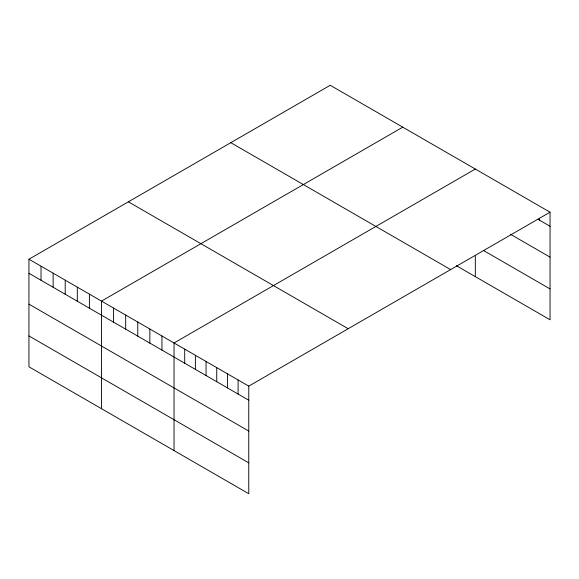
<?xml version="1.0" encoding="UTF-8"?>
<svg xmlns="http://www.w3.org/2000/svg" width="579" height="579" viewBox="0 0 579 579"><rect width="100%" height="100%" fill="white"/><g stroke="black" fill="none" stroke-linecap="round" stroke-linejoin="round"><path stroke-width="0.87" d="M550.05 212.189L248.767 386.128L248.767 493.721L28.95 366.811L28.95 259.218L330.233 85.279L550.05 212.189L550.05 319.782L456.418 265.725M402.774 127.156L101.491 301.102L101.491 408.694M475.316 169.039L174.033 342.985L174.033 450.571M537.848 219.217L550.05 226.266M510.396 234.227L550.05 257.127M483.704 250.613L550.05 288.921M230.811 142.68L450.628 269.59M128.372 201.818L348.189 328.727M28.95 259.218L248.767 386.128M28.95 273.295L248.767 400.205M28.95 304.156L248.767 431.066M28.95 335.95L248.767 462.86M539.375 218.341L539.375 220.1M475.316 256.056L475.316 276.632M238.092 379.969L238.092 394.046M227.417 373.802L227.417 387.879M216.734 367.636L216.734 381.713M206.059 361.477L206.059 375.554M195.384 355.311L195.384 369.388M184.708 349.144L184.708 363.221M161.939 336.001L161.939 350.078M149.852 329.024L149.852 343.101M137.759 322.04L137.759 336.117M125.672 315.063L125.672 329.14M113.578 308.079L113.578 322.156M89.398 294.118L89.398 308.194M77.311 287.141L77.311 301.218M65.217 280.164L65.217 294.241M53.13 273.179L53.13 287.256M41.037 266.202L41.037 280.279"/></g></svg>
